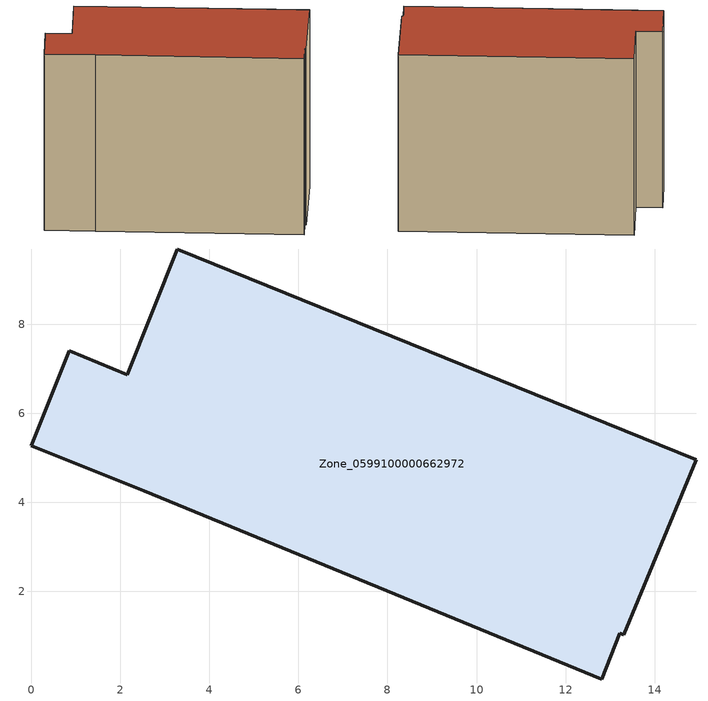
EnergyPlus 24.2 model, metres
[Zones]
Zone_0599100000662972
 floor ground (C_G): 2.53,4.26 0,5.27 0.85,7.4 2.16,6.87 3.28,9.69 14.94,4.96 13.3,1.02 13.21,1.06 12.81,0.03 z0
 wall outside (C_F): 0,5.27 2.53,4.26 12.81,0.03 13.21,1.06 13.3,1.02 14.94,4.96 3.28,9.69 2.16,6.87 0.85,7.4 0,5.27 z0:10.72
 roof outside (C_R): 2.53,4.26 12.81,0.03 13.21,1.06 13.3,1.02 14.94,4.96 3.28,9.69 2.16,6.87 0.85,7.4 0,5.27 z10.72
[BUILDING]
Pand.0599100000662972: North Axis=0; Terrain=City; Loads Convergence Tolerance Value=0.04; Temperature Convergence Tolerance Value=0.4; Solar Distribution=FullExterior; Maximum Number of Warmup Days=25; Minimum Number of Warmup Days=1
[Site:Location]
Rotterdam.The.Hague.AP_ZH_NLD Design_Conditions: Latitude=51.96; Longitude=4.45; Time Zone=1; Elevation=-4.5
[SITE:GROUNDTEMPERATURE:BUILDINGSURFACE]
18, 18, 18, 18, 18, 18, 18, 18, 18, 18, 18, 18
[MATERIAL] Thermal Absorptance=0.9; Solar Absorptance=0.7; Visible Absorptance=0.7
Name | Roughness | Thickness | Conductivity | Density | Specific Heat
G.TI.1946 | MediumSmooth | 0.15 | 1 | 540 | 1210
F.TI.1946 | Rough | 0.3 | 0.857143 | 1920 | 840
R.TI.1946 | MediumRough | 0.2 | 0.1 | 1500 | 1000
[CONSTRUCTION]
C_G: G.TI.1946
C_F: F.TI.1946
C_R: R.TI.1946
[ZONE]
Zone_0599100000662972: Type=1; Multiplier=1; Ceiling Height=Autocalculate; Volume=Autocalculate; Floor Area=autocalculate; Part of Total Floor Area=Yes
[ZONEINFILTRATION:DESIGNFLOWRATE]
Infil_Zone_0599100000662972: Zone or ZoneList or Space or SpaceList=Zone_0599100000662972; Schedule=AlwaysOn; Design Flow Rate Calculation Method=Flow/Area; Flow Rate per Floor Area=0.003; Constant Term Coefficient=1; Temperature Term Coefficient=0; Velocity Term Coefficient=0; Velocity Squared Term Coefficient=0
[HVACTEMPLATE:ZONE:IDEALLOADSAIRSYSTEM]
Zone_0599100000662972: Maximum Heating Supply Air Temperature=50; Minimum Cooling Supply Air Temperature=13; Maximum Heating Supply Air Humidity Ratio=0.0156; Minimum Cooling Supply Air Humidity Ratio=0.0077; Heating Limit=NoLimit; Cooling Limit=NoLimit; Dehumidification Control Type=ConstantSensibleHeatRatio; Cooling Sensible Heat Ratio=0.7; Dehumidification Setpoint=60; Humidification Control Type=None; Humidification Setpoint=30; Outdoor Air Method=None; Outdoor Air Flow Rate per Person=0.00944; Outdoor Air Flow Rate per Zone Floor Area=0; Outdoor Air Flow Rate per Zone=0; Demand Controlled Ventilation Type=None; Outdoor Air Economizer Type=NoEconomizer; Heat Recovery Type=None; Sensible Heat Recovery Effectiveness=0.7; Latent Heat Recovery Effectiveness=0.65
[ZONECONTROL:THERMOSTAT]
ThermostatControl_Zone_0599100000662972: Zone or ZoneList=Zone_0599100000662972; Control Type Schedule=DualSetpointControlType; Control 1=Thermostat_Zone_0599100000662972; Temperature Difference Between Cutout And Setpoint=0
[THERMOSTATSETPOINT:DUALSETPOINT]
Thermostat_Zone_0599100000662972: Heating Setpoint Temperature Schedule=HeatingSetpoint_Zone_0599100000662972; Cooling Setpoint Temperature Schedule=CoolingSetpoint_Zone_0599100000662972
[SCHEDULE:COMPACT]
HeatingSetpoint_Zone_0599100000662972: Through: 12/31, For: AllDays, Until: 24:00, 21
CoolingSetpoint_Zone_0599100000662972: Through: 12/31, For: AllDays, Until: 24:00, 24
DualSetpointControlType: Through: 12/31, For: AllDays, Until: 24:00, 4
AlwaysOn: Through: 12/31, For: AllDays, Until: 24:00, 1
